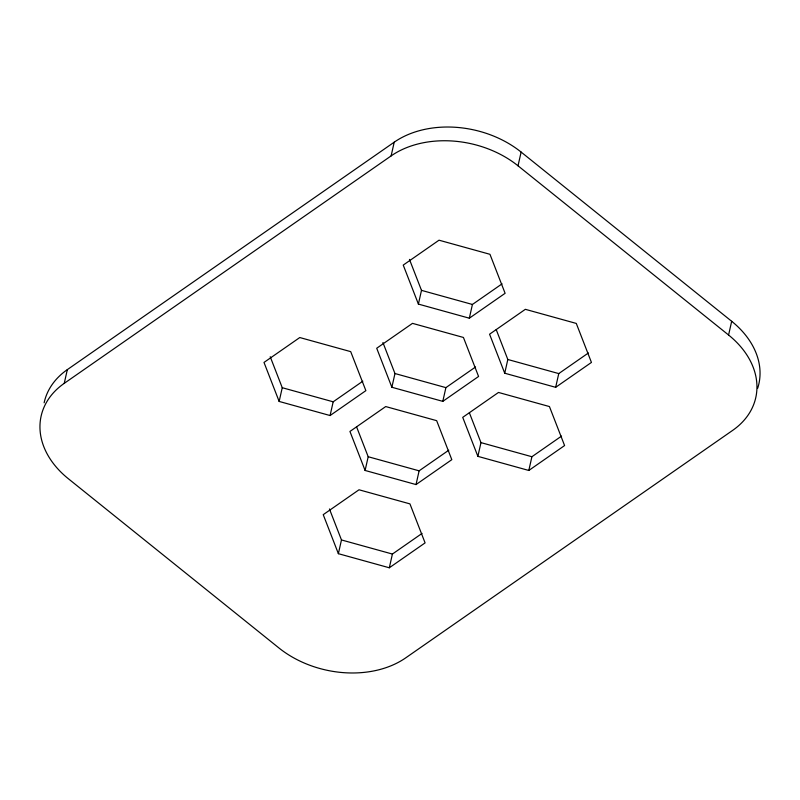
<?xml version="1.0" encoding="UTF-8"?>
<svg xmlns="http://www.w3.org/2000/svg" width="800" height="800" viewBox="0 0 800 800"><rect width="100%" height="100%" fill="white"/><g stroke="black" fill="none" stroke-linecap="round" stroke-linejoin="round"><path stroke-width="1.2" d="M731.68 321.29L728.58 335.02A90.81 66.41 12.7 0 1 732.66 430.38L405.78 657.82A90.81 66.41 12.7 0 1 278.88 647.93L68.32 478.71A90.81 66.41 12.7 0 1 64.24 383.35L67.34 369.62L394.22 142.18A90.81 66.41 12.7 0 1 521.12 152.07L731.68 321.29A90.81 66.41 12.7 0 1 757.69 388.23M279.15 401.44L264 362.43L299.78 337.54L350.71 351.64L365.87 390.65L330.09 415.54L279.15 401.44L282.25 387.71L270.22 356.73M330.09 415.54L333.18 401.81L362.83 381.19M64.24 383.35L391.12 155.91L394.22 142.18M338.38 553.68L323.23 514.67L359.01 489.78L409.94 503.88L425.09 542.89L389.31 567.78L338.38 553.68L341.47 539.95L329.44 508.97M365.1 470.46L349.94 431.45L385.72 406.56L436.66 420.67L451.81 459.67L416.03 484.57L365.1 470.46L368.19 456.73L356.6 426.9M391.87 387.26L376.71 348.25L412.49 323.36L463.43 337.46L478.58 376.47L442.8 401.36L391.87 387.26L394.96 373.53L382.93 342.55M418.4 304.09L403.24 265.09L439.02 240.19L489.96 254.3L505.11 293.3L469.33 318.2L418.4 304.09L421.49 290.36L409.46 259.39M389.31 567.78L392.41 554.05L422.05 533.42M416.03 484.57L419.12 470.83L448.77 450.21M442.8 401.36L445.9 387.63L475.54 367M469.33 318.2L472.42 304.47L502.07 283.84M728.58 335.02L518.02 165.8L521.12 152.07M477.88 456.35L462.72 417.35L498.5 392.45L549.44 406.56L564.59 445.56L528.81 470.46L477.88 456.35L480.97 442.62L469.38 412.79M504.73 373.22L489.57 334.21L525.35 309.32L576.29 323.43L591.44 362.43L555.66 387.32L504.73 373.22L507.82 359.49L496.23 329.66M528.81 470.46L531.91 456.73L561.55 436.1M555.66 387.32L558.76 373.59L588.4 352.97M421.49 290.36L472.42 304.47M507.82 359.49L558.76 373.59M394.96 373.53L445.9 387.63M480.97 442.62L531.91 456.73M282.25 387.71L333.18 401.81M368.19 456.73L419.12 470.83M341.47 539.95L392.41 554.05M391.12 155.91A90.81 66.41 12.7 0 1 518.02 165.8M44.13 402.82A90.81 66.41 12.7 0 1 67.34 369.62"/></g></svg>
